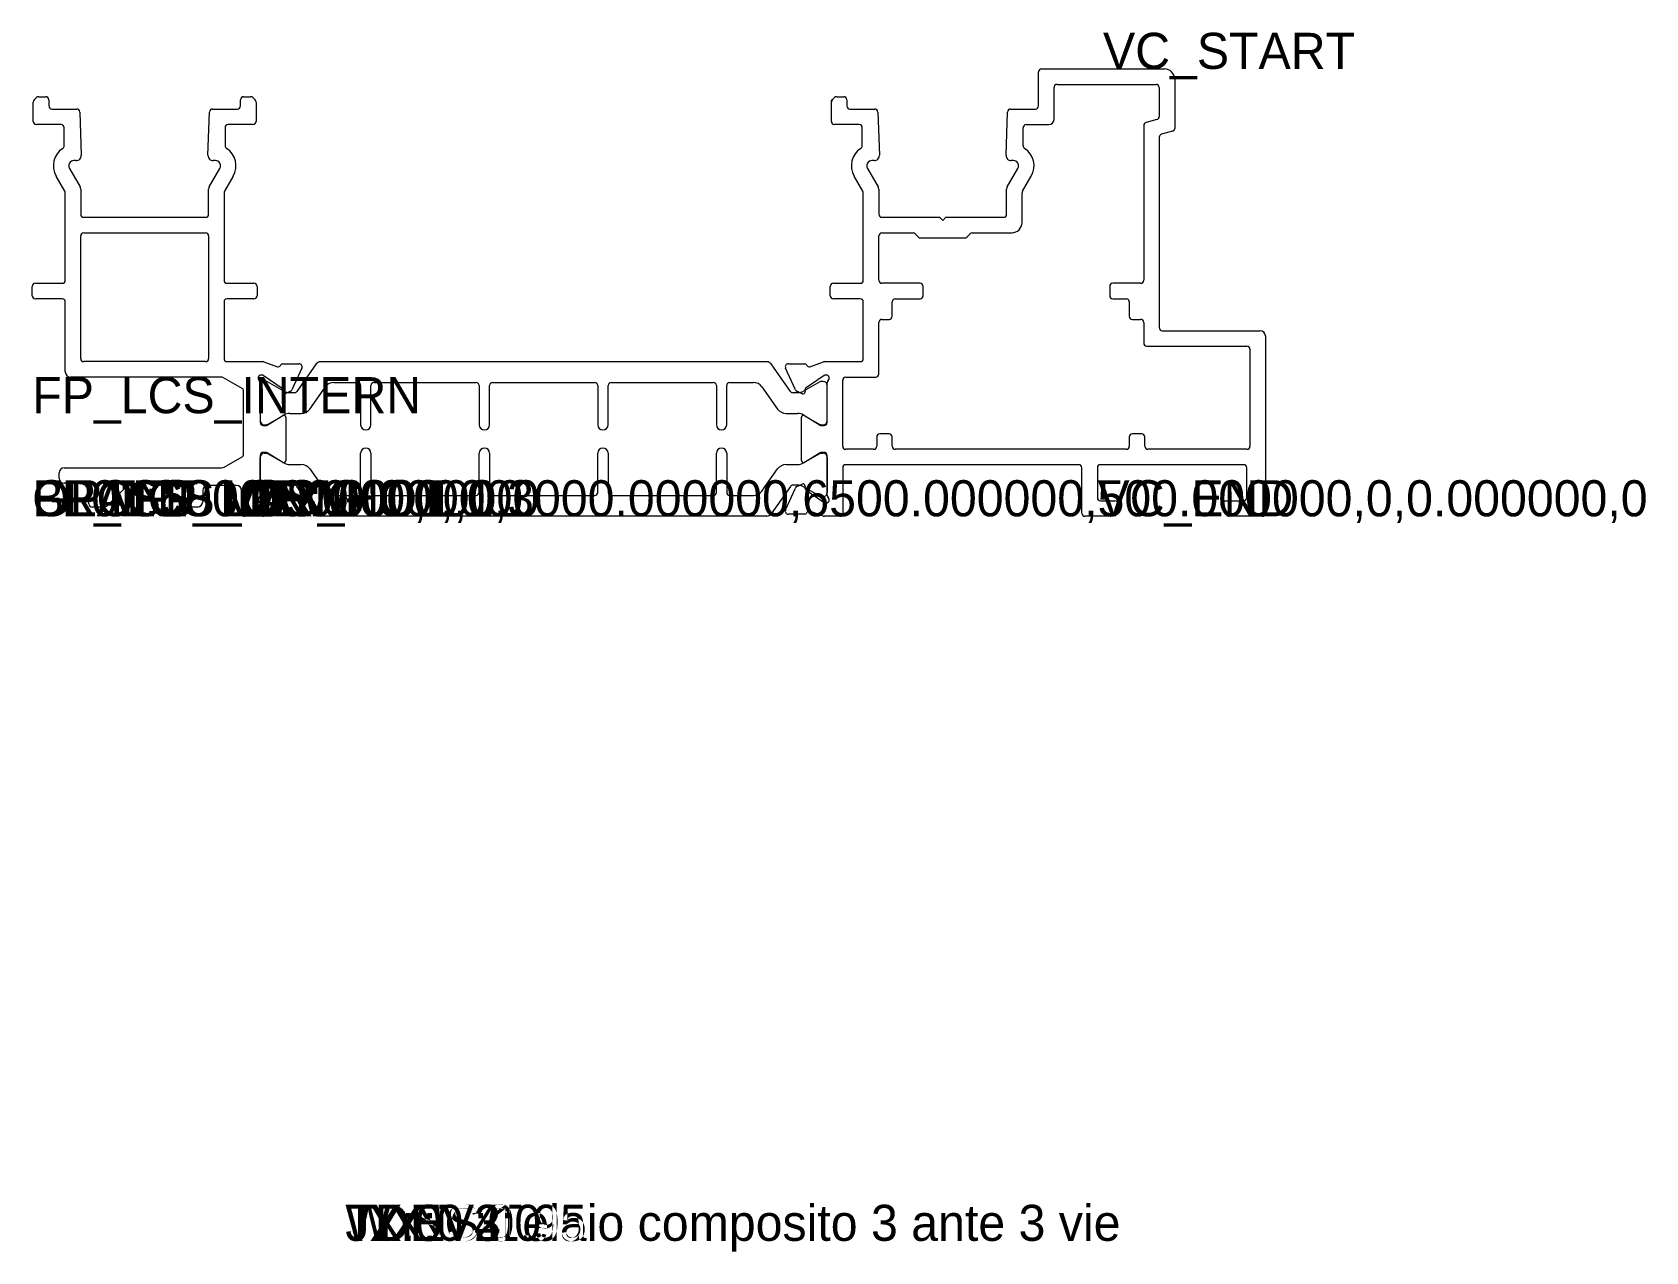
# Model space of a CAD drawing. Header units: metres. Extents: x -30 to 126, y -1 to 117.
import ezdxf

# ---------------------------------------------------------------- set-up
doc = ezdxf.new("R2010")
doc.units = ezdxf.units.M

msp = doc.modelspace()

# ---------------------------------------------------------------- linework, layer by layer
for p, q in [((67.235425, 110.084452), (67.235425, 113.384452)), ((67.535425, 113.684452), (79.435425, 113.684452)), ((80.435425, 112.684452), (80.435425, 107.916574)), ((68.735425, 108.784452), (68.735425, 111.884452)), ((69.035425, 112.184452), (78.635425, 112.184452)), ((78.935425, 111.884452), (78.935425, 109.067564)), ((-30.265411, 108.584443), (-30.265411, 110.460178)), ((-30.177543, 110.67231), (-29.953279, 110.896575)), ((-29.741147, 110.984443), (-29.065411, 110.984443)), ((-28.765411, 110.684443), (-28.765411, 110.084443)), ((-28.465411, 109.784443), (-26.055118, 109.784443)), ((-12.875704, 109.784443), (-10.465411, 109.784443)), ((-10.165411, 110.084443), (-10.165411, 110.684443)), ((-9.865411, 110.984443), (-9.189675, 110.984443)), ((-8.977543, 110.896575), (-8.753279, 110.67231)), ((-8.665411, 110.460178), (-8.665411, 108.584443)), ((47.135425, 110.584452), (47.223293, 110.67232)), ((47.135425, 110.460188), (47.135425, 110.584452)), ((47.135425, 108.584452), (47.135425, 110.460188)), ((47.223293, 110.67232), (47.447557, 110.896584)), ((47.659689, 110.984452), (48.335425, 110.984452)), ((48.635425, 110.684452), (48.635425, 110.084452)), ((48.935425, 109.784452), (51.345718, 109.784452)), ((64.525131, 109.784452), (66.935425, 109.784452)), ((-27.565411, 108.284443), (-29.965411, 108.284443)), ((-27.265411, 106.221151), (-27.265411, 107.984443)), ((-25.7553, 109.494912), (-25.608877, 105.301892)), ((-13.321945, 105.301892), (-13.175522, 109.494912)), ((-11.665411, 107.984443), (-11.665411, 106.221151)), ((-8.965411, 108.284443), (-11.365411, 108.284443)), ((49.835425, 108.284452), (47.435425, 108.284452)), ((50.135425, 106.22116), (50.135425, 107.984452)), ((51.645535, 109.494922), (51.791959, 105.301902)), ((64.07889, 105.301902), (64.225314, 109.494922)), ((65.735425, 106.22116), (65.735425, 107.984452)), ((66.035425, 108.284452), (68.235425, 108.284452)), ((77.435425, 108.205244), (77.435425, 93.184452)), ((78.71307, 108.777787), (77.657779, 108.495022)), ((78.935425, 107.054254), (78.935425, 88.584452)), ((80.21307, 107.626796), (79.157779, 107.344032)), ((-27.205579, 101.810028), (-28.056832, 103.284443)), ((-26.757794, 104.034443), (-25.732398, 102.258404)), ((-26.108572, 104.784443), (-26.324782, 104.784443)), ((-13.198424, 102.258404), (-12.173027, 104.034443)), ((-12.60604, 104.784443), (-12.82225, 104.784443)), ((-10.873989, 103.284443), (-11.725243, 101.810028)), ((50.195257, 101.810037), (49.344003, 103.284452)), ((50.643041, 104.034452), (51.668437, 102.258414)), ((51.292263, 104.784452), (51.076054, 104.784452)), ((64.202412, 102.258414), (65.227808, 104.034452)), ((64.794795, 104.784452), (64.578586, 104.784452)), ((65.675617, 101.81008), (66.526846, 103.284452)), ((-25.665411, 102.008404), (-25.665411, 99.584443)), ((-13.265411, 99.584443), (-13.265411, 102.008404)), ((51.735425, 102.008414), (51.735425, 99.584452)), ((64.135425, 99.584452), (64.135425, 102.008414)), ((-27.165411, 93.184443), (-27.165386, 101.660028)), ((-11.765436, 101.660028), (-11.765411, 93.184443)), ((50.235449, 93.184452), (50.235449, 101.660037)), ((65.635425, 98.784452), (65.635425, 101.66008)), ((-25.365411, 99.284443), (-13.565411, 99.284443)), ((52.035425, 99.284452), (57.635425, 99.284452)), ((57.635425, 99.284452), (57.935425, 98.984452)), ((57.935425, 98.984452), (58.235425, 99.284452)), ((58.235425, 99.284452), (63.835425, 99.284452)), ((-25.665411, 85.584443), (-25.665411, 97.484443)), ((-25.365411, 97.784443), (-13.565411, 97.784443)), ((-13.265411, 97.484443), (-13.265411, 85.584443)), ((51.735449, 93.184452), (51.735449, 97.484452)), ((52.035449, 97.784452), (55.06116, 97.784452)), ((55.273293, 97.696584), (55.597557, 97.37232)), ((55.809689, 97.284452), (60.06116, 97.284452)), ((60.273293, 97.37232), (60.597557, 97.696584)), ((60.809689, 97.784452), (64.635425, 97.784452)), ((-30.365411, 91.684443), (-30.365411, 92.584443)), ((-30.065411, 92.884443), (-27.465411, 92.884443)), ((-11.465411, 92.884443), (-8.865411, 92.884443)), ((-8.565411, 92.584443), (-8.565411, 91.684443)), ((47.035449, 91.684452), (47.035449, 92.584452)), ((47.335449, 92.884452), (49.935449, 92.884452)), ((55.735449, 92.884452), (52.035449, 92.884452)), ((56.035449, 91.684452), (56.035449, 92.584452)), ((74.135425, 92.584452), (74.135425, 91.684452)), ((77.135425, 92.884452), (74.435425, 92.884452)), ((-27.465411, 91.384443), (-30.065411, 91.384443)), ((-27.165411, 84.284443), (-27.165411, 91.084443)), ((-11.765411, 91.084443), (-11.765411, 85.584443)), ((-8.865411, 91.384443), (-11.465411, 91.384443)), ((49.935449, 91.384452), (47.335449, 91.384452)), ((50.235449, 85.584452), (50.235449, 91.084452)), ((53.035449, 89.684452), (53.035449, 91.084452)), ((53.335449, 91.384452), (55.735449, 91.384452)), ((74.435425, 91.384452), (75.735425, 91.384452)), ((76.035425, 91.084452), (76.035425, 89.684452)), ((52.035449, 89.384452), (52.735449, 89.384452)), ((76.335425, 89.384452), (77.135425, 89.384452)), ((51.735449, 84.084452), (51.735449, 89.084452)), ((77.435425, 89.084452), (77.435425, 87.084452)), ((79.235425, 88.284452), (88.735425, 88.284452)), ((89.235425, 87.784452), (89.235425, 70.584452)), ((77.735425, 86.784452), (87.435425, 86.784452)), ((87.735425, 86.484452), (87.735425, 77.084452)), ((-13.565411, 85.284443), (-25.365411, 85.284443)), ((-11.465411, 85.284443), (-7.996637, 85.284443)), ((-7.895123, 85.266745), (-6.593234, 84.798597)), ((-6.079336, 85.078315), (-4.500408, 85.088773)), ((-4.225695, 84.663797), (-5.174345, 82.558282)), ((-2.821923, 85.057732), (-4.703362, 82.395968)), ((40.884472, 85.26913), (-2.413623, 85.26913)), ((43.174211, 82.395968), (41.292772, 85.057732)), ((43.645244, 82.558282), (42.696594, 84.663797)), ((42.971307, 85.088773), (44.550235, 85.078315)), ((45.064132, 84.798597), (46.366047, 85.266755)), ((46.467561, 85.284452), (49.935449, 85.284452)), ((-12.061956, 83.784443), (-26.665411, 83.784443)), ((-10.015826, 82.688564), (-11.813426, 83.7183)), ((-8.264575, 82.96913), (-8.264575, 79.56913)), ((-8.264551, 83.237229), (-8.264551, 79.384443)), ((-7.859815, 83.877168), (-8.042524, 83.958515)), ((-7.658131, 83.36913), (-7.864575, 83.36913)), ((-6.231058, 82.752702), (-7.859815, 83.877168)), ((-5.976243, 82.429707), (-7.558186, 83.342367)), ((-1.119245, 83.26913), (1.185425, 83.26913)), ((1.485425, 82.96913), (1.485425, 79.16913)), ((2.485425, 79.16913), (2.485425, 82.96913)), ((2.785425, 83.26913), (12.685425, 83.26913)), ((12.985425, 82.96913), (12.985425, 79.16913)), ((13.985425, 79.16913), (13.985425, 82.96913)), ((14.285425, 83.26913), (24.185425, 83.26913)), ((24.485425, 82.96913), (24.485425, 79.16913)), ((25.485425, 79.16913), (25.485425, 82.96913)), ((25.785425, 83.26913), (35.685425, 83.26913)), ((35.985425, 82.96913), (35.985425, 79.16913)), ((36.985425, 79.16913), (36.985425, 82.96913)), ((37.285425, 83.26913), (39.590094, 83.26913)), ((46.029036, 83.342367), (44.447092, 82.429707)), ((46.330713, 83.877168), (44.701957, 82.752702)), ((46.335425, 83.36913), (46.12898, 83.36913)), ((46.513422, 83.958515), (46.330713, 83.877168)), ((46.735425, 79.56913), (46.735425, 82.96913)), ((46.735449, 79.384443), (46.735449, 83.237229)), ((48.235449, 77.084452), (48.235449, 83.484452)), ((48.535449, 83.784452), (51.435449, 83.784452)), ((-9.865826, 76.312348), (-9.865826, 82.428756)), ((-6.111777, 82.366561), (-6.102475, 82.481655)), ((-5.319281, 82.410471), (-5.826704, 82.169752)), ((-4.948342, 82.26913), (-5.376576, 82.26913)), ((-3.458666, 80.691925), (-1.935845, 82.846334)), ((40.406694, 82.846334), (41.929515, 80.691925)), ((43.847425, 82.26913), (43.419191, 82.26913)), ((44.297603, 82.169752), (43.79018, 82.410471)), ((44.573373, 82.481655), (44.582675, 82.366561)), ((-7.587055, 79.128377), (-6.068753, 80.055153)), ((-7.558186, 79.195892), (-5.976243, 80.108552)), ((-5.764551, 79.884443), (-5.764551, 75.684443)), ((-5.376576, 80.26913), (-4.275265, 80.26913)), ((42.746114, 80.26913), (43.847425, 80.26913)), ((44.235449, 75.684443), (44.235449, 79.884443)), ((44.447092, 80.108552), (46.029036, 79.195892)), ((44.539651, 80.055153), (46.057953, 79.128377)), ((-7.964551, 79.084443), (-7.743357, 79.084443)), ((-7.864575, 79.16913), (-7.658131, 79.16913)), ((46.12898, 79.16913), (46.335425, 79.16913)), ((46.214256, 79.084443), (46.435449, 79.084443)), ((52.735425, 78.284452), (51.835425, 78.284452)), ((77.235425, 78.284452), (76.335425, 78.284452)), ((51.235425, 76.784452), (48.535449, 76.784452)), ((51.535425, 77.984452), (51.535425, 77.084452)), ((53.035425, 77.084452), (53.035425, 77.984452)), ((75.735425, 76.784452), (53.335425, 76.784452)), ((76.035425, 77.984452), (76.035425, 77.084452)), ((77.535425, 77.084452), (77.535425, 77.984452)), ((87.435425, 76.784452), (77.835425, 76.784452)), ((-11.749801, 75.05143), (-10.015826, 76.052541)), ((-8.264575, 72.599755), (-8.264575, 75.999755)), ((-8.264551, 76.184443), (-8.264551, 72.331656)), ((-7.743357, 76.484443), (-7.964551, 76.484443)), ((-7.864575, 76.399755), (-7.658131, 76.399755)), ((-6.068753, 75.513732), (-7.587055, 76.440508)), ((-7.558186, 76.372993), (-5.976243, 75.460333)), ((-5.376576, 75.299755), (-4.275265, 75.299755)), ((1.485425, 72.599755), (1.485425, 76.399755)), ((2.485425, 76.399755), (2.485425, 72.599755)), ((12.985425, 72.599755), (12.985425, 76.399755)), ((13.985425, 76.399755), (13.985425, 72.599755)), ((24.485425, 72.599755), (24.485425, 76.399755)), ((25.485425, 76.399755), (25.485425, 72.599755)), ((35.985425, 72.599755), (35.985425, 76.399755)), ((36.985425, 76.399755), (36.985425, 72.599755)), ((42.746114, 75.299755), (43.847425, 75.299755)), ((44.447092, 75.460333), (46.029036, 76.372993)), ((46.057953, 76.440508), (44.539651, 75.513732)), ((46.12898, 76.399755), (46.335425, 76.399755)), ((46.435449, 76.484443), (46.214256, 76.484443)), ((46.735425, 75.999755), (46.735425, 72.599755)), ((46.735449, 72.331656), (46.735449, 76.184443)), ((71.135425, 75.284452), (48.535425, 75.284452)), ((87.135425, 75.284452), (73.235425, 75.284452)), ((-27.765826, 73.984443), (-27.765826, 74.484443)), ((-27.265826, 74.984443), (-11.999801, 74.984443)), ((-3.458666, 74.87696), (-1.935845, 72.722551)), ((40.406694, 72.722551), (41.929515, 74.87696)), ((48.235425, 74.984452), (48.235425, 70.584452)), ((71.435425, 70.584452), (71.435425, 74.984452)), ((72.935425, 74.984452), (72.935425, 72.084452)), ((87.435425, 72.084452), (87.435425, 74.984452)), ((-25.165826, 73.484443), (-27.265826, 73.484443)), ((-24.865826, 71.484443), (-24.865826, 73.184443)), ((-21.250163, 73.137996), (-23.05727, 71.330889)), ((-19.951013, 73.284443), (-20.89661, 73.284443)), ((-19.501013, 73.49784), (-19.801013, 73.324635)), ((-18.901013, 73.324635), (-19.201013, 73.49784)), ((-17.805417, 73.284443), (-18.751013, 73.284443)), ((-15.644757, 71.330889), (-17.451863, 73.137996)), ((-13.836201, 72.784443), (-13.836201, 71.684443)), ((-10.565826, 73.284443), (-13.336201, 73.284443)), ((-10.065826, 70.584443), (-10.065826, 72.784443)), ((-7.658131, 72.199755), (-7.864575, 72.199755)), ((-7.859815, 71.691717), (-6.231058, 72.816183)), ((-5.976243, 73.139178), (-7.558186, 72.226518)), ((-6.102475, 73.08723), (-6.111777, 73.202324)), ((-5.826704, 73.399133), (-5.319281, 73.158414)), ((-4.948342, 73.299755), (-5.376576, 73.299755)), ((-5.174345, 73.010603), (-4.225695, 70.905088)), ((-2.821923, 70.511153), (-4.703362, 73.172917)), ((-1.119245, 72.299755), (1.185425, 72.299755)), ((2.785425, 72.299755), (12.685425, 72.299755)), ((14.285425, 72.299755), (24.185425, 72.299755)), ((25.785425, 72.299755), (35.685425, 72.299755)), ((37.285425, 72.299755), (39.590094, 72.299755)), ((43.174211, 73.172917), (41.292772, 70.511153)), ((42.696594, 70.905088), (43.645244, 73.010603)), ((43.847425, 73.299755), (43.419191, 73.299755)), ((43.79018, 73.158414), (44.297603, 73.399133)), ((46.029036, 72.226518), (44.447092, 73.139178)), ((44.582675, 73.202324), (44.573373, 73.08723)), ((44.701957, 72.816183), (46.330713, 71.691717)), ((46.335425, 72.199755), (46.12898, 72.199755)), ((-23.410824, 71.184443), (-24.565826, 71.184443)), ((-14.336201, 71.184443), (-15.291203, 71.184443)), ((-8.042524, 71.61037), (-7.859815, 71.691717)), ((-6.593234, 70.770288), (-7.895123, 70.30214)), ((-4.500408, 70.480112), (-6.079336, 70.49057)), ((44.550235, 70.49057), (42.971307, 70.480112)), ((46.365995, 70.302149), (45.064132, 70.770288)), ((46.330713, 71.691717), (46.513422, 71.61037)), ((73.235425, 71.784452), (74.635425, 71.784452)), ((74.892672, 71.213198), (74.422815, 70.430103)), ((74.935425, 71.484452), (74.935425, 71.367547)), ((84.935425, 71.367547), (84.935425, 71.484452)), ((85.448034, 70.430103), (84.978177, 71.213198)), ((85.235425, 71.784452), (87.135425, 71.784452)), ((-7.996114, 70.284443), (-9.765826, 70.284443)), ((40.884472, 70.299755), (-2.413623, 70.299755)), ((47.935425, 70.284452), (46.467509, 70.284452)), ((74.165567, 70.284452), (71.735425, 70.284452)), ((88.935425, 70.284452), (85.705282, 70.284452))]:
    msp.add_line(p, q)
for centre, radius, start, end in [((67.535425, 113.384452), 0.3, 90, 180), ((79.435425, 112.684452), 1, 0, 90), ((69.035425, 111.884452), 0.3, 90, 180), ((78.635425, 111.884452), 0.3, 0, 90), ((-29.965411, 110.460178), 0.3, 135, 180), ((-29.741147, 110.684443), 0.3, 90, 135), ((-29.065411, 110.684443), 0.3, 0, 90), ((-28.465411, 110.084443), 0.3, 180, 270), ((-26.055118, 109.484443), 0.3, 2, 90), ((-12.875704, 109.484443), 0.3, 90, 178), ((-10.465411, 110.084443), 0.3, 270, 0), ((-9.865411, 110.684443), 0.3, 90, 180), ((-9.189675, 110.684443), 0.3, 45, 90), ((-8.965411, 110.460178), 0.3, 0, 45), ((47.435425, 110.460188), 0.3, 135, 180), ((47.659689, 110.684452), 0.3, 90, 135), ((48.335425, 110.684452), 0.3, 0, 90), ((48.935425, 110.084452), 0.3, 180, 270), ((51.345718, 109.484452), 0.3, 2, 90), ((64.525131, 109.484452), 0.3, 90, 178), ((66.935425, 110.084452), 0.3, 270, 0), ((-29.965411, 108.584443), 0.3, 180, 270), ((-27.565411, 107.984443), 0.3, 0, 90), ((-11.365411, 107.984443), 0.3, 90, 180), ((-8.965411, 108.584443), 0.3, 270, 0), ((47.435425, 108.584452), 0.3, 180, 270), ((49.835425, 107.984452), 0.3, 0, 90), ((66.035425, 107.984452), 0.3, 90, 180), ((68.235425, 108.784452), 0.5, 270, 0), ((77.735425, 108.205244), 0.3, 105, 180), ((78.635425, 109.067564), 0.3, 285, 0), ((79.235425, 107.054254), 0.3, 105, 180), ((80.135425, 107.916574), 0.3, 285, 0), ((-26.324782, 104.284443), 2, 122.643077, 210), ((-27.565411, 106.221151), 0.3, 302.643077, 0), ((-26.108572, 105.284443), 0.5, 270, 2), ((-12.82225, 105.284443), 0.5, 178, 270), ((-11.365411, 106.221151), 0.3, 180, 237.356923), ((-12.60604, 104.284443), 2, 330, 57.356923), ((51.076054, 104.284452), 2, 122.643077, 210), ((49.835425, 106.22116), 0.3, 302.643077, 0), ((51.292263, 105.284452), 0.5, 270, 2), ((64.578586, 105.284452), 0.5, 178, 270), ((66.035425, 106.22116), 0.3, 180, 237.356923), ((64.794795, 104.284452), 2, 330, 57.356923), ((-26.324782, 104.284443), 0.5, 90, 210), ((-12.60604, 104.284443), 0.5, 330, 90), ((51.076054, 104.284452), 0.5, 90, 210), ((64.794795, 104.284452), 0.5, 330, 90), ((-27.465386, 101.660028), 0.3, 0, 30), ((-26.165411, 102.008404), 0.5, 0, 30), ((-12.765411, 102.008404), 0.5, 150, 180), ((-11.465436, 101.660028), 0.3, 150, 180), ((49.935449, 101.660037), 0.3, 0, 30), ((51.235425, 102.008414), 0.5, 0, 30), ((64.635425, 102.008414), 0.5, 150, 180), ((65.935425, 101.66008), 0.3, 150, 180), ((-25.365411, 99.584443), 0.3, 180, 270), ((-13.565411, 99.584443), 0.3, 270, 0), ((52.035425, 99.584452), 0.3, 180, 270), ((63.835425, 99.584452), 0.3, 270, 0), ((64.635425, 98.784452), 1, 270, 0), ((-25.365411, 97.484443), 0.3, 90, 180), ((-13.565411, 97.484443), 0.3, 0, 90), ((52.035449, 97.484452), 0.3, 90, 180), ((55.06116, 97.484452), 0.3, 45, 90), ((55.809689, 97.584452), 0.3, 225, 270), ((60.06116, 97.584452), 0.3, 270, 315), ((60.809689, 97.484452), 0.3, 90, 135), ((-30.065411, 92.584443), 0.3, 90, 180), ((-27.465411, 93.184443), 0.3, 270, 0), ((-11.465411, 93.184443), 0.3, 180, 270), ((-8.865411, 92.584443), 0.3, 0, 90), ((47.335449, 92.584452), 0.3, 90, 180), ((49.935449, 93.184452), 0.3, 270, 0), ((52.035449, 93.184452), 0.3, 180, 270), ((55.735449, 92.584452), 0.3, 0, 90), ((74.435425, 92.584452), 0.3, 90, 180), ((77.135425, 93.184452), 0.3, 270, 0), ((-30.065411, 91.684443), 0.3, 180, 270), ((-27.465411, 91.084443), 0.3, 0, 90), ((-11.465411, 91.084443), 0.3, 90, 180), ((-8.865411, 91.684443), 0.3, 270, 0), ((47.335449, 91.684452), 0.3, 180, 270), ((49.935449, 91.084452), 0.3, 0, 90), ((53.335449, 91.084452), 0.3, 90, 180), ((55.735449, 91.684452), 0.3, 270, 0), ((74.435425, 91.684452), 0.3, 180, 270), ((75.735425, 91.084452), 0.3, 0, 90), ((52.035449, 89.084452), 0.3, 90, 180), ((52.735449, 89.684452), 0.3, 270, 0), ((76.335425, 89.684452), 0.3, 180, 270), ((77.135425, 89.084452), 0.3, 0, 90), ((79.235425, 88.584452), 0.3, 180, 270), ((88.735425, 87.784452), 0.5, 0, 90), ((77.735425, 87.084452), 0.3, 180, 270), ((87.435425, 86.484452), 0.3, 0, 90), ((-25.365411, 85.584443), 0.3, 180, 270), ((-13.565411, 85.584443), 0.3, 270, 0), ((-11.465411, 85.584443), 0.3, 180, 270), ((-7.996637, 84.984443), 0.3, 70.221829, 90), ((-6.513715, 85.019734), 0.235, 250.221829, 336), ((-6.07778, 84.843321), 0.235, 90, 156), ((-4.498421, 84.788779), 0.3, 335.379459, 90), ((-2.413623, 84.76913), 0.5, 90, 144.745828), ((40.884472, 84.76913), 0.5, 35.254172, 90), ((42.96932, 84.788779), 0.3, 90, 204.620541), ((44.548679, 84.843321), 0.235, 24, 90), ((44.984613, 85.019734), 0.235, 204, 289.778171), ((46.467561, 84.984452), 0.3, 90, 109.778171), ((49.935449, 85.584452), 0.3, 270, 0), ((-26.665411, 84.284443), 0.5, 180, 270), ((-12.061956, 83.284443), 0.5, 60.194203, 90), ((-8.164526, 83.684433), 0.300009, 66.004713, 228.187329), ((-8.564551, 83.237229), 0.3, 0, 48.187329), ((-7.864575, 82.96913), 0.4, 90, 180), ((-7.658131, 83.16913), 0.2, 60.018361, 90), ((-1.119245, 82.26913), 1, 90, 144.745828), ((1.185425, 82.96913), 0.3, 0, 90), ((2.785425, 82.96913), 0.3, 90, 180), ((12.685425, 82.96913), 0.3, 0, 90), ((14.285425, 82.96913), 0.3, 90, 180), ((24.185425, 82.96913), 0.3, 0, 90), ((25.785425, 82.96913), 0.3, 90, 180), ((35.685425, 82.96913), 0.3, 0, 90), ((37.285425, 82.96913), 0.3, 90, 180), ((39.590094, 82.26913), 1, 35.254172, 90), ((46.12898, 83.16913), 0.2, 90, 119.981639), ((46.335425, 82.96913), 0.4, 0, 90), ((46.635425, 83.684433), 0.300009, 311.812671, 113.995287), ((47.035449, 83.237229), 0.3, 131.812671, 180), ((48.535449, 83.484452), 0.3, 90, 180), ((51.435449, 84.084452), 0.3, 270, 0), ((-10.165826, 82.428756), 0.3, 0, 60), ((-6.4015, 82.505822), 0.3, 355.379459, 55.379459), ((-5.912427, 82.350449), 0.2, 175.379459, 295.379459), ((-5.376576, 83.46913), 1.2, 240.018361, 270), ((-5.447865, 82.681517), 0.3, 295.379459, 335.745828), ((-4.948342, 82.56913), 0.3, 270, 324.745828), ((43.419191, 82.56913), 0.3, 215.254172, 270), ((43.918763, 82.681517), 0.3, 204.254172, 244.620541), ((43.847425, 83.46913), 1.2, 270, 299.981639), ((44.383325, 82.350449), 0.2, 244.620541, 4.620541), ((44.872398, 82.505822), 0.3, 124.620541, 184.620541), ((-5.964551, 79.884443), 0.2, 0, 121.4), ((-5.376576, 79.06913), 1.2, 90, 119.981639), ((-4.275265, 81.26913), 1, 270, 324.745828), ((42.746114, 81.26913), 1, 215.254172, 270), ((43.847425, 79.06913), 1.2, 60.018361, 90), ((44.435449, 79.884443), 0.2, 58.6, 180), ((-7.864575, 79.56913), 0.4, 180, 270), ((-7.964551, 79.384443), 0.3, 180, 270), ((-7.743357, 79.384443), 0.3, 270, 301.4), ((-7.658131, 79.36913), 0.2, 270, 299.981639), ((1.985425, 79.16913), 0.5, 180, 0), ((13.485425, 79.16913), 0.5, 180, 0), ((24.985425, 79.16913), 0.5, 180, 0), ((36.485425, 79.16913), 0.5, 180, 0), ((46.12898, 79.36913), 0.2, 240.018361, 270), ((46.214256, 79.384443), 0.3, 238.6, 270), ((46.335425, 79.56913), 0.4, 270, 0), ((46.435449, 79.384443), 0.3, 270, 0), ((51.835425, 77.984452), 0.3, 90, 180), ((52.735425, 77.984452), 0.3, 0, 90), ((76.335425, 77.984452), 0.3, 90, 180), ((77.235425, 77.984452), 0.3, 0, 90), ((1.985425, 76.399755), 0.5, 0, 180), ((13.485425, 76.399755), 0.5, 0, 180), ((24.985425, 76.399755), 0.5, 0, 180), ((36.485425, 76.399755), 0.5, 0, 180), ((48.535449, 77.084452), 0.3, 180, 270), ((51.235425, 77.084452), 0.3, 270, 0), ((53.335425, 77.084452), 0.3, 180, 270), ((75.735425, 77.084452), 0.3, 270, 0), ((77.835425, 77.084452), 0.3, 180, 270), ((87.435425, 77.084452), 0.3, 270, 0), ((-10.165826, 76.312348), 0.3, 300, 0), ((-7.864575, 75.999755), 0.4, 90, 180), ((-7.964551, 76.184443), 0.3, 90, 180), ((-7.743357, 76.184443), 0.3, 58.6, 90), ((-7.658131, 76.199755), 0.2, 60.018361, 90), ((-5.964551, 75.684443), 0.2, 238.6, 0), ((-5.376576, 76.499755), 1.2, 240.018361, 270), ((-4.275265, 74.299755), 1, 35.254172, 90), ((42.746114, 74.299755), 1, 90, 144.745828), ((43.847425, 76.499755), 1.2, 270, 299.981639), ((44.435449, 75.684443), 0.2, 180, 301.4), ((46.12898, 76.199755), 0.2, 90, 119.981639), ((46.214256, 76.184443), 0.3, 90, 121.4), ((46.335425, 75.999755), 0.4, 0, 90), ((46.435449, 76.184443), 0.3, 0, 90), ((48.535425, 74.984452), 0.3, 90, 180), ((71.135425, 74.984452), 0.3, 0, 90), ((73.235425, 74.984452), 0.3, 90, 180), ((87.135425, 74.984452), 0.3, 0, 90), ((-27.265826, 74.484443), 0.5, 90, 180), ((-27.265826, 73.984443), 0.5, 180, 270), ((-11.999801, 75.484443), 0.5, 270, 300), ((-25.165826, 73.184443), 0.3, 0, 90), ((-20.89661, 72.784443), 0.5, 90, 135), ((-19.951013, 73.584443), 0.3, 270, 300), ((-19.351013, 73.238032), 0.3, 60, 120), ((-18.751013, 73.584443), 0.3, 240, 270), ((-17.805417, 72.784443), 0.5, 45, 90), ((-13.336201, 72.784443), 0.5, 90, 180), ((-10.565826, 72.784443), 0.5, 0, 90), ((-8.164526, 71.884452), 0.300009, 131.812671, 293.995287), ((-8.564551, 72.331656), 0.3, 311.812671, 0), ((-7.864575, 72.599755), 0.4, 180, 270), ((-7.658131, 72.399755), 0.2, 270, 299.981639), ((-6.4015, 73.063063), 0.3, 304.620541, 4.620541), ((-5.912427, 73.218436), 0.2, 64.620541, 184.620541), ((-5.376576, 72.099755), 1.2, 90, 119.981639), ((-5.447865, 72.887368), 0.3, 24.254172, 64.620541), ((-4.948342, 72.999755), 0.3, 35.254172, 90), ((-1.119245, 73.299755), 1, 215.254172, 270), ((1.185425, 72.599755), 0.3, 270, 0), ((2.785425, 72.599755), 0.3, 180, 270), ((12.685425, 72.599755), 0.3, 270, 0), ((14.285425, 72.599755), 0.3, 180, 270), ((24.185425, 72.599755), 0.3, 270, 0), ((25.785425, 72.599755), 0.3, 180, 270), ((35.685425, 72.599755), 0.3, 270, 0), ((37.285425, 72.599755), 0.3, 180, 270), ((39.590094, 73.299755), 1, 270, 324.745828), ((43.419191, 72.999755), 0.3, 90, 144.745828), ((43.918763, 72.887368), 0.3, 115.379459, 155.745828), ((43.847425, 72.099755), 1.2, 60.018361, 90), ((44.383325, 73.218436), 0.2, 355.379459, 115.379459), ((44.872398, 73.063063), 0.3, 175.379459, 235.379459), ((46.12898, 72.399755), 0.2, 240.018361, 270), ((46.335425, 72.599755), 0.4, 270, 0), ((46.635425, 71.884452), 0.300009, 246.004713, 48.187329), ((47.035449, 72.331656), 0.3, 180, 228.187329), ((73.235425, 72.084452), 0.3, 180, 270), ((87.135425, 72.084452), 0.3, 270, 0), ((-24.565826, 71.484443), 0.3, 180, 270), ((-23.410824, 71.684443), 0.5, 270, 315), ((-15.291203, 71.684443), 0.5, 225, 270), ((-14.336201, 71.684443), 0.5, 270, 0), ((-9.765826, 70.584443), 0.3, 180, 270), ((-6.513715, 70.549151), 0.235, 24, 109.778171), ((-6.07778, 70.725564), 0.235, 204, 270), ((-4.498421, 70.780106), 0.3, 270, 24.620541), ((-2.413623, 70.799755), 0.5, 215.254172, 270), ((40.884472, 70.799755), 0.5, 270, 324.745828), ((42.96932, 70.780106), 0.3, 155.379459, 270), ((44.548679, 70.725564), 0.235, 270, 336), ((44.984613, 70.549151), 0.235, 70.221829, 156), ((47.935425, 70.584452), 0.3, 270, 0), ((71.735425, 70.584452), 0.3, 180, 270), ((74.165567, 70.584452), 0.3, 270, 329.036244), ((74.635425, 71.484452), 0.3, 0, 90), ((74.635425, 71.367547), 0.3, 329.036244, 0), ((85.235425, 71.484452), 0.3, 90, 180), ((85.235425, 71.367547), 0.3, 180, 210.963757), ((85.705282, 70.584452), 0.3, 210.963757, 270), ((88.935425, 70.584452), 0.3, 270, 0), ((-7.996637, 70.584443), 0.3, 270, 289.778171), ((46.467509, 70.584452), 0.3, 250.221829, 270)]:
    msp.add_arc(centre, radius, start, end)

# ---------------------------------------------------------------- texts
for tag, p in [('VC_START', (73.485425, 113.684452)), ('FP_LCS_INTERN', (-30.365411, 80.284443)), ('OPTI:500.000000,1,0,3000.000000,6500.000000,500.000000,0,0.000000,0', (-30.365411, 70.284443)), ('GLASS_MIN:0.000000', (-30.365411, 70.284443)), ('GLASS_MAX:0.000000', (-30.365411, 70.284443)), ('FRONT_VIEW', (-30.365411, 70.284443)), ('BL01:6800.000000,,1', (-30.365411, 70.284443)), ('FP_LCS_ORIG', (-30.365411, 70.284443)), ('FP_LCS_HOT', (-20.365411, 70.284443)), ('VC_END', (72.950496, 70.284452)), ('WX:0', (0, 0)), ('WY:0', (0, 0)), ('WX:0', (0, 0)), ('WY:0', (0, 0)), ('JX:0', (0, 0)), ('JY:0', (0, 0)), ('JX:0', (0, 0)), ('JY:0', (0, 0)), ('TDEV2:0', (0, 0)), ('TDEV3:0', (0, 0)), ('TDEV4:0', (0, 0)), ('TDEV5:0', (0, 0)), ('TDEV:0', (0, 0)), ('TDEV2:0', (0, 0)), ('TDEV3:0', (0, 0)), ('TDEV4:0', (0, 0)), ('TDEV5:0', (0, 0)), ('DESC:Telaio composito 3 ante 3 vie', (0, 0)), ('PANE_WIDTH:0', (0, 0)), ('MIN_VETRO:0', (0, 0)), ('MAX_VETRO:0', (0, 0)), ('DENS:1.95', (0, 0)), ('PANE_WIDTH:0', (0, 0)), ('MIN_VETRO:0', (0, 0)), ('MAX_VETRO:0', (0, 0))]:
    msp.add_attdef(tag, p, '', height=3.5)

doc.saveas('drawing.dxf')
